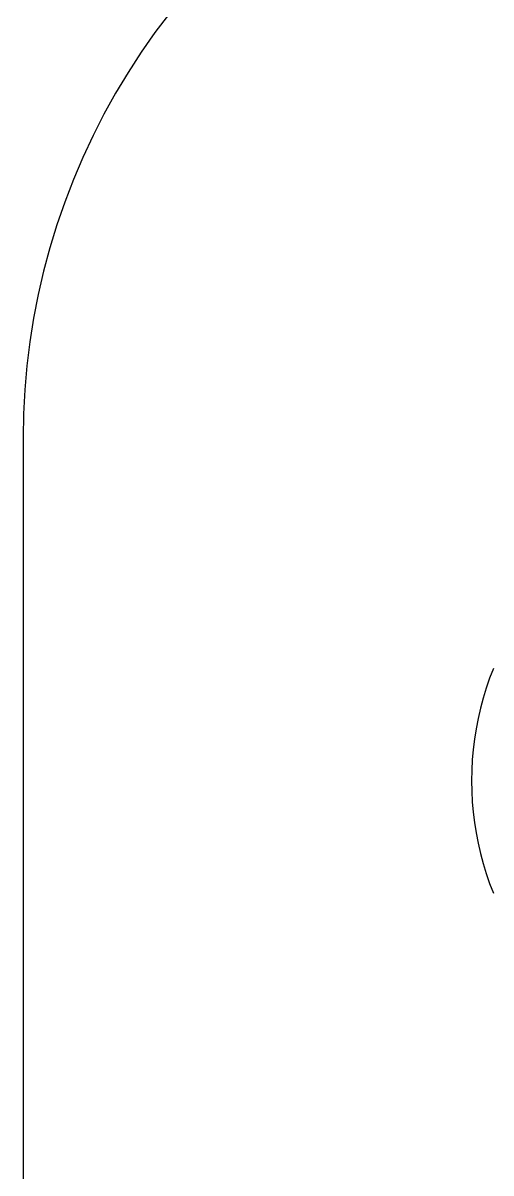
# Model space of a CAD drawing. Header units: millimetres. Extents: x 430 to 4403, y -1522 to 1254.
# Drawn here: x 3363.7 to 3390.9, y -461.1 to -394.4 of the extents above; entities that cross this region are included whole.
import ezdxf

# ---------------------------------------------------------------- set-up
doc = ezdxf.new("R2010")
doc.units = ezdxf.units.MM
doc.header["$MEASUREMENT"] = 0
doc.layers.add('Utwórz2D linie widoczne', color=7, linetype='Continuous', true_color=0x000000)

msp = doc.modelspace()

# ---------------------------------------------------------------- linework, layer by layer
at = {"layer": 'Utwórz2D linie widoczne'}
for p, q in [((3372.226, -393.867), (3371.386, -394.982)), ((3371.386, -394.982), (3370.585, -396.126)), ((3370.585, -396.126), (3369.825, -397.297)), ((3369.825, -397.297), (3369.106, -398.493)), ((3369.106, -398.493), (3368.429, -399.714)), ((3368.429, -399.714), (3367.795, -400.958)), ((3367.795, -400.958), (3367.205, -402.224)), ((3367.205, -402.224), (3366.659, -403.509)), ((3366.659, -403.509), (3366.159, -404.812)), ((3366.159, -404.812), (3365.704, -406.132)), ((3365.704, -406.132), (3365.296, -407.468)), ((3365.296, -407.468), (3364.934, -408.816)), ((3364.934, -408.816), (3364.62, -410.177)), ((3364.62, -410.177), (3364.354, -411.547)), ((3364.354, -411.547), (3364.135, -412.926)), ((3364.135, -412.926), (3363.965, -414.312)), ((3363.965, -414.312), (3363.843, -415.703)), ((3363.843, -415.703), (3363.77, -417.097)), ((3363.77, -417.097), (3363.745, -418.493)), ((3363.745, -418.493), (3363.737, -548.493)), ((3391.002, -431.862), (3390.786, -432.429)), ((3390.786, -432.429), (3390.589, -433.004)), ((3390.412, -433.585), (3390.256, -434.172)), ((3390.589, -433.004), (3390.412, -433.585)), ((3390.256, -434.172), (3390.12, -434.764)), ((3390.12, -434.764), (3390.005, -435.361)), ((3390.005, -435.361), (3389.91, -435.961)), ((3389.91, -435.961), (3389.836, -436.564)), ((3389.836, -436.564), (3389.784, -437.169)), ((3389.784, -437.169), (3389.752, -437.775)), ((3389.752, -437.775), (3389.742, -438.383)), ((3389.742, -438.383), (3389.752, -438.99)), ((3389.752, -438.99), (3389.784, -439.597)), ((3389.784, -439.597), (3389.836, -440.202)), ((3389.836, -440.202), (3389.91, -440.805)), ((3389.91, -440.805), (3390.004, -441.405)), ((3390.004, -441.405), (3390.12, -442.002)), ((3390.12, -442.002), (3390.256, -442.594)), ((3390.256, -442.594), (3390.412, -443.181)), ((3390.412, -443.181), (3390.588, -443.762)), ((3390.588, -443.762), (3390.785, -444.337)), ((3390.785, -444.337), (3391.002, -444.904))]:
    msp.add_line(p, q, dxfattribs=at)

doc.saveas('drawing.dxf')
